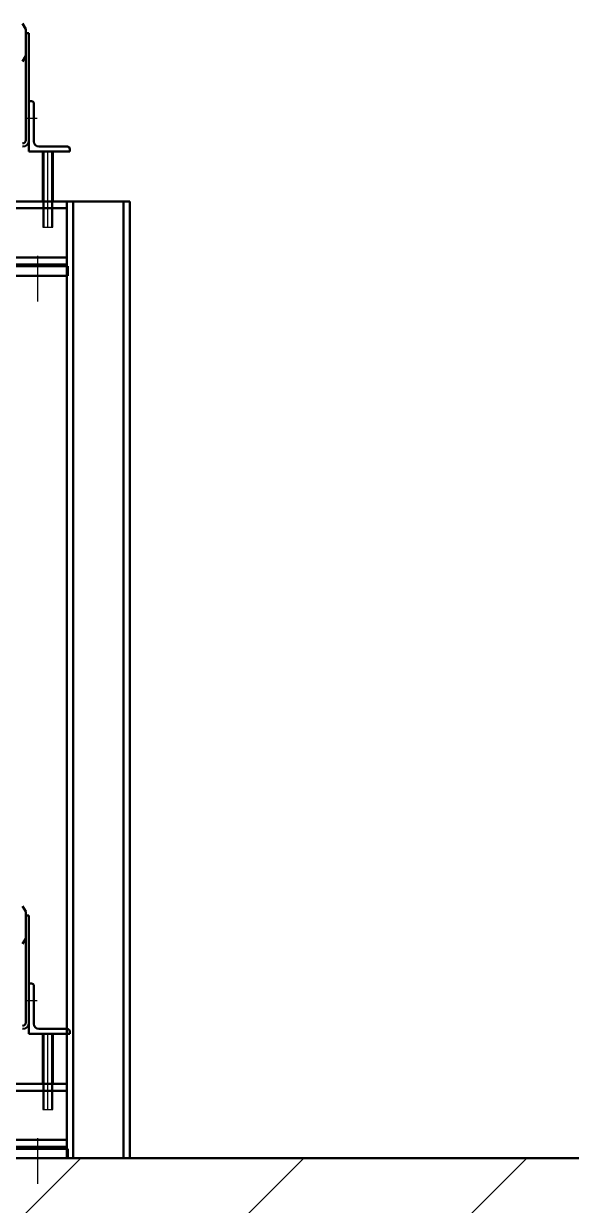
# Model space of a CAD drawing. Header units: millimetres. Extents: x 0 to 118800, y 79635 to 177025.
# Drawn here: x 32000 to 32869, y 107633 to 109508 of the extents above; entities that cross this region are included whole.
import ezdxf

# ---------------------------------------------------------------- set-up
doc = ezdxf.new("R2010")
doc.units = ezdxf.units.MM
doc.header["$LTSCALE"] = 200
for name, pattern in [('AM_DIN_F_W050', [6.25, 4.75, -1.5]), ('AM_DIN_G_W050', [13.75, 9.75, -1.5, 1, -1.5]), ('AM_ISO02W050x2', [3.75, 3, -0.75]), ('AM_ISO08W050x2', [9, 6, -0.75, 1.5, -0.75])]:
    doc.linetypes.add(name, pattern=pattern)
for name, color, linetype, lineweight in [('AM_0', 7, 'Continuous', 50), ('AM_0N', 7, 'Continuous', 50), ('AM_3', 6, 'AM_DIN_F_W050', 25), ('AM_7', 4, 'AM_DIN_G_W050', 25), ('AM_8', 1, 'Continuous', 25)]:
    doc.layers.add(name, color=color, linetype=linetype, lineweight=lineweight)

# ---------------------------------------------------------------- blocks, each defined once
blk = doc.blocks.new('*U207')
at = {"layer": 'AM_0N'}
for p, q in [((32068.6, 109226.2), (32168.6, 109226.2)), ((32068.6, 107708.2), (32068.6, 109226.2)), ((32078.6, 109226.2), (32078.6, 107708.2)), ((32158.6, 109226.2), (32158.6, 107708.2)), ((32168.6, 109226.2), (32168.6, 107708.2)), ((32168.6, 107708.2), (32068.6, 107708.2))]:
    blk.add_line(p, q, dxfattribs=at)

msp = doc.modelspace()

# ---------------------------------------------------------------- hatches: boundary and pattern name
at = {"layer": 'AM_8'}
h = msp.add_hatch(dxfattribs=at)
h.set_pattern_fill('_USER', color=256, scale=250, angle=45, style=0, pattern_type=0)
h.set_pattern_definition([(45, (0, 88345.38), (-176.7767, 176.7767), [])])
edge = h.paths.add_edge_path()
edge.add_spline(control_points=[(5280.5, 106216.2), (6681.4, 104916.5), (9074.9, 102695.8), (13410.3, 106100.5), (18237.6, 103030.3), (23861.1, 106550.1), (30042.8, 104943.7), (35957.3, 105741.1), (39203.8, 107097.4), (40665.8, 107708.2)], knot_values=[0, 0, 0, 0, 4926.854057, 8417.958194, 13827.166868, 19205.216319, 26312.624204, 32099.848974, 36841.472167, 36841.472167, 36841.472167, 36841.472167], degree=3, periodic=0)
edge.add_line((40665.8, 107708.2), (20849.8, 107708.2))
edge.add_line((20849.8, 107708.2), (20849.8, 106808.2))
edge.add_line((20849.8, 106808.2), (16049.8, 106808.2))
edge.add_line((16049.8, 106808.2), (16049.8, 106216.2))
edge.add_line((16049.8, 106216.2), (5280.5, 106216.2))

# ---------------------------------------------------------------- linework, layer by layer
at = {"layer": 'AM_0'}
for p, q in [((31998.6, 109508.2), (32003.6, 109499.5)), ((31998.6, 109508.2), (32003.6, 109499.5)), ((31998.6, 109508.2), (32003.6, 109499.5)), ((32003.6, 109456.9), (32003.6, 109499.5)), ((32003.6, 109456.9), (32003.6, 109499.5)), ((32003.6, 109456.9), (32003.6, 109499.5)), ((32003.6, 109456.9), (32003.6, 109499.5)), ((32003.6, 109456.9), (32003.6, 109499.5)), ((32003.6, 109456.9), (32003.6, 109499.5)), ((32003.6, 109323.2), (32003.6, 109493.2)), ((32003.6, 109493.2), (32008.6, 109493.2)), ((32003.6, 109323.2), (32003.6, 109493.2)), ((32003.6, 109493.2), (32008.6, 109493.2)), ((32003.6, 109323.2), (32003.6, 109493.2)), ((32003.6, 109493.2), (32008.6, 109493.2)), ((32008.6, 109323.2), (32008.6, 109493.2)), ((32008.6, 109323.2), (32008.6, 109493.2)), ((32008.6, 109323.2), (32008.6, 109493.2)), ((31998.6, 109448.2), (32003.6, 109456.9)), ((31998.6, 109448.2), (32003.6, 109456.9)), ((31998.6, 109448.2), (32003.6, 109456.9)), ((32008.6, 109385.2), (32008.6, 109305.2)), ((32012.6, 109385.2), (32008.6, 109385.2)), ((32008.6, 109385.2), (32008.6, 109305.2)), ((32012.6, 109385.2), (32008.6, 109385.2)), ((32008.6, 109385.2), (32008.6, 109305.2)), ((32012.6, 109385.2), (32008.6, 109385.2)), ((32016.6, 109321.2), (32016.6, 109381.2)), ((32016.6, 109321.2), (32016.6, 109381.2)), ((32016.6, 109321.2), (32016.6, 109381.2)), ((32069.6, 109313.2), (32024.6, 109313.2)), ((32069.6, 109313.2), (32024.6, 109313.2)), ((32069.6, 109313.2), (32024.6, 109313.2)), ((32073.6, 109309.2), (32073.6, 109305.2)), ((32008.6, 109305.2), (32073.6, 109305.2)), ((32008.6, 109305.2), (32073.6, 109305.2)), ((32008.6, 109305.2), (32073.6, 109305.2)), ((32030.6, 109305.2), (32030.6, 109226.2)), ((32030.6, 109305.2), (32030.6, 109226.2)), ((32030.6, 109305.2), (32030.6, 109226.2)), ((32046.6, 109226.2), (32046.6, 109305.2)), ((32046.6, 109226.2), (32046.6, 109305.2)), ((32046.6, 109226.2), (32046.6, 109305.2)), ((30323.6, 109215.2), (32068.6, 109215.2)), ((30323.6, 109215.2), (32068.6, 109215.2)), ((30323.6, 109215.2), (32068.6, 109215.2)), ((31972.6, 109226.2), (32068.6, 109226.2)), ((31972.6, 109226.2), (32068.6, 109226.2)), ((31972.6, 109226.2), (32068.6, 109226.2)), ((32068.6, 109226.2), (32068.6, 109123.2)), ((32068.6, 109226.2), (32068.6, 109123.2)), ((32068.6, 109226.2), (32068.6, 109123.2)), ((30323.6, 109137.2), (32068.6, 109137.2)), ((30323.6, 109137.2), (32068.6, 109137.2)), ((30323.6, 109137.2), (32068.6, 109137.2)), ((30323.6, 109126.2), (32068.6, 109126.2)), ((30323.6, 109126.2), (32068.6, 109126.2)), ((30323.6, 109126.2), (32068.6, 109126.2)), ((31970.6, 109123.2), (32070.6, 109123.2)), ((31970.6, 109123.2), (32070.6, 109123.2)), ((31970.6, 109123.2), (32070.6, 109123.2)), ((32057.6, 109123.2), (32057.6, 109126.2)), ((32057.6, 109123.2), (32057.6, 109126.2)), ((32057.6, 109123.2), (32057.6, 109126.2)), ((32070.6, 109123.2), (32070.6, 109108.2)), ((32070.6, 109123.2), (32070.6, 109108.2)), ((32070.6, 109123.2), (32070.6, 109108.2)), ((32070.6, 109108.2), (31970.6, 109108.2)), ((32070.6, 109108.2), (31970.6, 109108.2)), ((32070.6, 109108.2), (31970.6, 109108.2)), ((31998.6, 108108.2), (32003.6, 108099.5)), ((31998.6, 108108.2), (32003.6, 108099.5)), ((31998.6, 108108.2), (32003.6, 108099.5)), ((31998.6, 108108.2), (32003.6, 108099.5)), ((32003.6, 108056.9), (32003.6, 108099.5)), ((32003.6, 108056.9), (32003.6, 108099.5)), ((32003.6, 108056.9), (32003.6, 108099.5)), ((32003.6, 108056.9), (32003.6, 108099.5)), ((32003.6, 108056.9), (32003.6, 108099.5)), ((32003.6, 108056.9), (32003.6, 108099.5)), ((32003.6, 108056.9), (32003.6, 108099.5)), ((32003.6, 108056.9), (32003.6, 108099.5)), ((32003.6, 107923.2), (32003.6, 108093.2)), ((32003.6, 108093.2), (32008.6, 108093.2)), ((32003.6, 107923.2), (32003.6, 108093.2)), ((32003.6, 108093.2), (32008.6, 108093.2)), ((32003.6, 107923.2), (32003.6, 108093.2)), ((32003.6, 108093.2), (32008.6, 108093.2)), ((32003.6, 107923.2), (32003.6, 108093.2)), ((32003.6, 108093.2), (32008.6, 108093.2)), ((32008.6, 107923.2), (32008.6, 108093.2)), ((32008.6, 107923.2), (32008.6, 108093.2)), ((32008.6, 107923.2), (32008.6, 108093.2)), ((32008.6, 107923.2), (32008.6, 108093.2)), ((31998.6, 108048.2), (32003.6, 108056.9)), ((31998.6, 108048.2), (32003.6, 108056.9)), ((31998.6, 108048.2), (32003.6, 108056.9)), ((31998.6, 108048.2), (32003.6, 108056.9)), ((32008.6, 107985.2), (32008.6, 107905.2)), ((32012.6, 107985.2), (32008.6, 107985.2)), ((32008.6, 107985.2), (32008.6, 107905.2)), ((32012.6, 107985.2), (32008.6, 107985.2)), ((32008.6, 107985.2), (32008.6, 107905.2)), ((32012.6, 107985.2), (32008.6, 107985.2)), ((32008.6, 107985.2), (32008.6, 107905.2)), ((32012.6, 107985.2), (32008.6, 107985.2)), ((32016.6, 107921.2), (32016.6, 107981.2)), ((32016.6, 107921.2), (32016.6, 107981.2)), ((32016.6, 107921.2), (32016.6, 107981.2)), ((32016.6, 107921.2), (32016.6, 107981.2)), ((32008.6, 107905.2), (32073.6, 107905.2)), ((32008.6, 107905.2), (32073.6, 107905.2)), ((32008.6, 107905.2), (32073.6, 107905.2)), ((32008.6, 107905.2), (32073.6, 107905.2)), ((32069.6, 107913.2), (32024.6, 107913.2)), ((32069.6, 107913.2), (32024.6, 107913.2)), ((32069.6, 107913.2), (32024.6, 107913.2)), ((32069.6, 107913.2), (32024.6, 107913.2)), ((32030.6, 107905.2), (32030.6, 107826.2)), ((32030.6, 107905.2), (32030.6, 107826.2)), ((32030.6, 107905.2), (32030.6, 107826.2)), ((32030.6, 107905.2), (32030.6, 107826.2)), ((32046.6, 107826.2), (32046.6, 107905.2)), ((32046.6, 107826.2), (32046.6, 107905.2)), ((32046.6, 107826.2), (32046.6, 107905.2)), ((32046.6, 107826.2), (32046.6, 107905.2)), ((32073.6, 107909.2), (32073.6, 107905.2)), ((30323.6, 107815.2), (32068.6, 107815.2)), ((30323.6, 107815.2), (32068.6, 107815.2)), ((30323.6, 107815.2), (32068.6, 107815.2)), ((30323.6, 107815.2), (32068.6, 107815.2)), ((31972.6, 107826.2), (32068.6, 107826.2)), ((31972.6, 107826.2), (32068.6, 107826.2)), ((31972.6, 107826.2), (32068.6, 107826.2)), ((31972.6, 107826.2), (32068.6, 107826.2)), ((32068.6, 107826.2), (32068.6, 107723.2)), ((32068.6, 107826.2), (32068.6, 107723.2)), ((32068.6, 107826.2), (32068.6, 107723.2)), ((32068.6, 107826.2), (32068.6, 107723.2)), ((30323.6, 107737.2), (32068.6, 107737.2)), ((30323.6, 107737.2), (32068.6, 107737.2)), ((30323.6, 107737.2), (32068.6, 107737.2)), ((30323.6, 107737.2), (32068.6, 107737.2)), ((30323.6, 107726.2), (32068.6, 107726.2)), ((30323.6, 107726.2), (32068.6, 107726.2)), ((30323.6, 107726.2), (32068.6, 107726.2)), ((30323.6, 107726.2), (32068.6, 107726.2)), ((31970.6, 107723.2), (32070.6, 107723.2)), ((31970.6, 107723.2), (32070.6, 107723.2)), ((31970.6, 107723.2), (32070.6, 107723.2)), ((31970.6, 107723.2), (32070.6, 107723.2)), ((32057.6, 107723.2), (32057.6, 107726.2)), ((32057.6, 107723.2), (32057.6, 107726.2)), ((32057.6, 107723.2), (32057.6, 107726.2)), ((32057.6, 107723.2), (32057.6, 107726.2)), ((32070.6, 107723.2), (32070.6, 107708.2)), ((32070.6, 107723.2), (32070.6, 107708.2)), ((32070.6, 107723.2), (32070.6, 107708.2)), ((32070.6, 107723.2), (32070.6, 107708.2)), ((16549.8, 107708.2), (40665.8, 107708.2)), ((16549.8, 107708.2), (40665.8, 107708.2)), ((16549.8, 107708.2), (40665.8, 107708.2)), ((30323.6, 107708.2), (40665.8, 107708.2)), ((30323.6, 107708.2), (40665.8, 107708.2)), ((30323.6, 107708.2), (40665.8, 107708.2)), ((32070.6, 107708.2), (31970.6, 107708.2)), ((32070.6, 107708.2), (31970.6, 107708.2)), ((32070.6, 107708.2), (31970.6, 107708.2)), ((32070.6, 107708.2), (31970.6, 107708.2))]:
    msp.add_line(p, q, dxfattribs=at)
for centre, radius, start, end in [((32012.6, 109381.2), 4, 0, 90), ((32012.6, 109381.2), 4, 0, 90), ((32012.6, 109381.2), 4, 0, 90), ((31998.6, 109323.2), 5, 270, 0), ((31998.6, 109323.2), 10, 270, 0), ((31998.6, 109323.2), 5, 270, 0), ((31998.6, 109323.2), 10, 270, 0), ((31998.6, 109323.2), 5, 270, 0), ((31998.6, 109323.2), 10, 270, 0), ((32024.6, 109321.2), 8, 180, 270), ((32024.6, 109321.2), 8, 180, 270), ((32024.6, 109321.2), 8, 180, 270), ((32069.6, 109309.2), 4, 0, 90), ((32069.6, 109309.2), 4, 0, 90), ((32069.6, 109309.2), 4, 0, 90), ((32012.6, 107981.2), 4, 0, 90), ((32012.6, 107981.2), 4, 0, 90), ((32012.6, 107981.2), 4, 0, 90), ((32012.6, 107981.2), 4, 0, 90), ((31998.6, 107923.2), 5, 270, 0), ((31998.6, 107923.2), 10, 270, 0), ((31998.6, 107923.2), 5, 270, 0), ((31998.6, 107923.2), 10, 270, 0), ((31998.6, 107923.2), 5, 270, 0), ((31998.6, 107923.2), 10, 270, 0), ((31998.6, 107923.2), 5, 270, 0), ((31998.6, 107923.2), 10, 270, 0), ((32024.6, 107921.2), 8, 180, 270), ((32024.6, 107921.2), 8, 180, 270), ((32024.6, 107921.2), 8, 180, 270), ((32024.6, 107921.2), 8, 180, 270), ((32069.6, 107909.2), 4, 0, 90), ((32069.6, 107909.2), 4, 0, 90), ((32069.6, 107909.2), 4, 0, 90), ((32069.6, 107909.2), 4, 0, 90)]:
    msp.add_arc(centre, radius, start, end, dxfattribs=at)
msp.add_spline([(5280.5, 106216.2), (9567.3, 103787.8), (12842.5, 104996.6), (18183.5, 104140.4), (23373.3, 105550.6), (30477.9, 105349.2), (36222, 106054.3), (40665.8, 107708.2)], degree=3, dxfattribs=at)
at = {"layer": 'AM_3', "linetype": 'AM_ISO02W050x2'}
for p, q in [((32032.3, 109305.2), (32032.3, 109226.2)), ((32032.3, 109305.2), (32032.3, 109226.2)), ((32032.3, 109305.2), (32032.3, 109226.2)), ((32044.8, 109226.2), (32044.8, 109305.2)), ((32044.8, 109226.2), (32044.8, 109305.2)), ((32044.8, 109226.2), (32044.8, 109305.2)), ((32030.6, 109226.2), (32030.6, 109185.2)), ((32030.6, 109226.2), (32030.6, 109185.2)), ((32030.6, 109226.2), (32030.6, 109185.2)), ((32032.3, 109226.2), (32032.3, 109185.2)), ((32032.3, 109226.2), (32032.3, 109185.2)), ((32032.3, 109226.2), (32032.3, 109185.2)), ((32044.8, 109185.2), (32044.8, 109226.2)), ((32044.8, 109185.2), (32044.8, 109226.2)), ((32044.8, 109185.2), (32044.8, 109226.2)), ((32046.6, 109185.2), (32046.6, 109226.2)), ((32046.6, 109185.2), (32046.6, 109226.2)), ((32046.6, 109185.2), (32046.6, 109226.2)), ((32030.6, 109185.2), (32046.6, 109185.2)), ((32030.6, 109185.2), (32046.6, 109185.2)), ((32030.6, 109185.2), (32046.6, 109185.2)), ((32032.3, 107905.2), (32032.3, 107826.2)), ((32032.3, 107905.2), (32032.3, 107826.2)), ((32032.3, 107905.2), (32032.3, 107826.2)), ((32032.3, 107905.2), (32032.3, 107826.2)), ((32044.8, 107826.2), (32044.8, 107905.2)), ((32044.8, 107826.2), (32044.8, 107905.2)), ((32044.8, 107826.2), (32044.8, 107905.2)), ((32044.8, 107826.2), (32044.8, 107905.2)), ((32030.6, 107826.2), (32030.6, 107785.2)), ((32030.6, 107826.2), (32030.6, 107785.2)), ((32030.6, 107826.2), (32030.6, 107785.2)), ((32030.6, 107826.2), (32030.6, 107785.2)), ((32032.3, 107826.2), (32032.3, 107785.2)), ((32032.3, 107826.2), (32032.3, 107785.2)), ((32032.3, 107826.2), (32032.3, 107785.2)), ((32032.3, 107826.2), (32032.3, 107785.2)), ((32044.8, 107785.2), (32044.8, 107826.2)), ((32044.8, 107785.2), (32044.8, 107826.2)), ((32044.8, 107785.2), (32044.8, 107826.2)), ((32044.8, 107785.2), (32044.8, 107826.2)), ((32046.6, 107785.2), (32046.6, 107826.2)), ((32046.6, 107785.2), (32046.6, 107826.2)), ((32046.6, 107785.2), (32046.6, 107826.2)), ((32046.6, 107785.2), (32046.6, 107826.2)), ((32030.6, 107785.2), (32046.6, 107785.2)), ((32030.6, 107785.2), (32046.6, 107785.2)), ((32030.6, 107785.2), (32046.6, 107785.2)), ((32030.6, 107785.2), (32046.6, 107785.2))]:
    msp.add_line(p, q, dxfattribs=at)
at = {"layer": 'AM_7', "linetype": 'AM_ISO08W050x2'}
for p, q in [((32003.6, 109358.2), (32021.6, 109358.2)), ((32003.6, 109358.2), (32021.6, 109358.2)), ((32003.6, 109358.2), (32021.6, 109358.2)), ((32038.6, 109185.2), (32038.6, 109305.2)), ((32038.6, 109185.2), (32038.6, 109305.2)), ((32038.6, 109185.2), (32038.6, 109305.2)), ((32022.4, 109140), (32022.4, 109067.3)), ((32022.4, 109140), (32022.4, 109067.3)), ((32022.4, 109140), (32022.4, 109067.3)), ((32003.6, 107958.2), (32021.6, 107958.2)), ((32003.6, 107958.2), (32021.6, 107958.2)), ((32003.6, 107958.2), (32021.6, 107958.2)), ((32003.6, 107958.2), (32021.6, 107958.2)), ((32038.6, 107785.2), (32038.6, 107905.2)), ((32038.6, 107785.2), (32038.6, 107905.2)), ((32038.6, 107785.2), (32038.6, 107905.2)), ((32038.6, 107785.2), (32038.6, 107905.2)), ((32022.4, 107740), (32022.4, 107667.3)), ((32022.4, 107740), (32022.4, 107667.3)), ((32022.4, 107740), (32022.4, 107667.3)), ((32022.4, 107740), (32022.4, 107667.3))]:
    msp.add_line(p, q, dxfattribs=at)

# ---------------------------------------------------------------- block references
at = {"layer": 'AM_0N'}
msp.add_blockref('*U207', (0, 0), dxfattribs=at)

doc.saveas('drawing.dxf')
